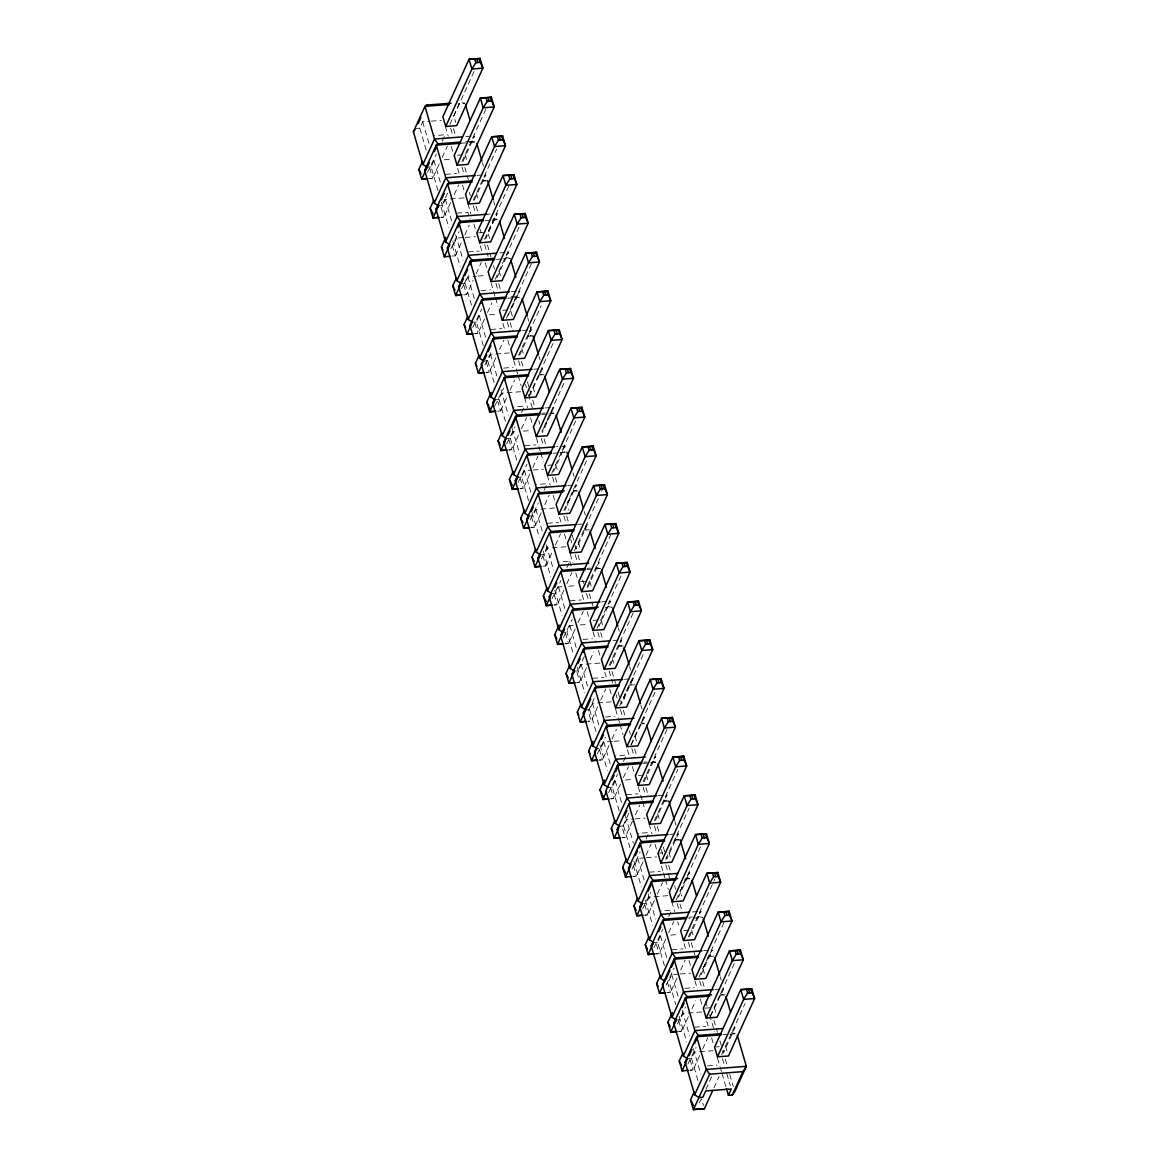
<?xml version="1.0" encoding="UTF-8"?>
<svg xmlns="http://www.w3.org/2000/svg" width="1168" height="1168" viewBox="0 0 1168 1168"><rect width="100%" height="100%" fill="white"/><g stroke="black" fill="none" stroke-linecap="round" stroke-linejoin="round"><path stroke-width="0.75" stroke-dasharray="5 3.75" d="M426.174 150.044L419.765 128.144L422.655 121.793L429.474 121.268M449.884 124.334L459.827 102.507L465.054 103.295L458.075 103.835M427.444 172.411L436.394 154.118M442.263 141.226L445.212 134.773L434.233 135.619M474.033 71.54L453.826 115.851L455.724 122.363M437.985 190.501L431.094 166.907L433.985 160.556L437.387 160.293M439.241 163.885L432.642 178.383L429.503 178.631M442.19 157.432L447.329 146.161M444.774 199.334L441.11 207.378L443.957 217.146L440.832 217.394M445.519 197.713L447.724 192.881M461.915 161.534L486.852 107.018M464.032 197.888L445.3 199.319L442.409 205.67L438.555 205.962M463.024 161.33L474.602 135.955L471.142 141.27L465.901 141.678M450.571 202.648L443.957 217.146L441.11 217.263M454.25 194.589L458.644 184.924M450.863 248.682L459.039 231.644M473.23 200.297L496.677 149.066M474.354 200.108L485.917 174.718L483.333 178.704M461.156 243.032L455.286 255.923L452.147 256.157M464.835 234.972L469.244 225.293M484.559 239.06L497.247 213.481L485.684 238.871M464.484 283.298L468.164 275.239M508.752 186.194L487.801 232.155L489.699 238.666M471.463 305.111L465.068 283.196L467.959 276.86L476.471 276.203M463.769 294.789L466.601 294.686L473.215 280.174M476.15 273.735L481.304 262.45M472.733 327.463L481.683 309.17M495.174 279.386L519.322 226.592M483.275 345.567L476.383 321.974L479.274 315.623L482.676 315.36M496.999 277.634L508.562 252.259L505.116 257.559L510.343 258.362L503.379 258.887M484.545 318.937L477.931 333.449L474.792 333.683M487.479 312.498L491.889 302.833M506.503 318.149L516.446 296.336L519.891 291.022L506.635 318.616M484.837 364.971L491.538 351.159M531.396 263.72L510.445 309.681L512.343 316.192M494.108 382.651L487.713 360.737L490.604 354.386L509.336 352.955M495.86 357.715L489.246 372.212L486.122 372.461M499.539 349.655L503.948 339.976M494.604 406.26L503.598 388.316M518.534 355.364L541.222 305.768M505.437 421.414L499.028 399.5L501.919 393.149L520.651 391.718M519.643 355.16L531.206 329.785L529.206 322.908M506.459 398.084L500.576 410.975L497.437 411.224M510.124 390.024L514.533 380.359M506.708 443.767L514.927 427.079M521.527 412.581L524.476 406.128L513.497 406.975M529.148 395.689L553.296 342.896M516.752 460.177L510.358 438.263L513.248 431.912L516.65 431.664M529.279 396.142L542.536 368.548L539.09 373.862L542.58 374.388M518.504 435.241L511.905 449.738L508.766 449.987M521.454 428.787L526.593 417.516M541.894 431.328L553.866 407.311L542.288 432.7M518.023 482.53L526.987 464.236M563.867 383.294L544.419 425.984L545.836 430.861M528.564 500.619L521.673 477.026L524.563 470.689L531.382 470.164M529.834 474.004L523.22 488.516L520.081 488.75M532.769 467.565L537.908 456.279M530.126 520.037L538.302 502.999M544.186 490.107L547.12 483.669L536.141 484.501M551.792 473.215L575.941 420.422M554.625 508.007L535.893 509.452L533.002 515.789L529.148 516.095M553.617 471.463L565.181 446.074L556.464 446.745M541.164 512.767L534.55 527.279L531.411 527.513M544.828 504.707L549.237 495.042M563.823 510.431L576.51 484.851L564.932 510.226M541.456 558.8L548.887 543.383M586.511 460.834L567.064 503.51L568.962 510.022M551.749 553.15L545.865 566.042L542.74 566.276M555.413 545.091L560.552 533.805M551.997 598.834L560.947 580.54M566.83 567.648L569.765 561.195L558.786 562.042M574.437 550.741L598.585 497.948M601.578 491.392L603.827 486.457M561.939 586.716L558.538 586.978L555.647 593.329L551.792 593.621M563.808 590.307L557.194 604.805L554.055 605.053M566.743 583.854L571.882 572.568M563.326 637.597L572.276 619.303M587.183 586.394L610.66 535.075M573.269 625.479L569.867 625.741L566.976 632.092L573.868 655.686M587.592 587.752L599.155 562.377L595.709 567.692L599.199 568.217M575.123 629.07L568.509 643.568L565.385 643.816M578.058 622.617L583.212 611.346M584.336 656.46L576.992 672.564L579.839 682.346L576.7 682.579M597.082 628.282L622.734 572.203M599.914 663.074L581.182 664.519L578.291 670.855L574.437 671.147M598.907 626.515L610.47 601.14L607.024 606.455L612.266 607.243L605.287 607.783M586.453 667.833L579.839 682.346L576.992 682.448M590.117 659.774L593.797 651.715M594.191 698.449L588.307 711.341L591.169 721.109L588.03 721.342M609.112 665.483L633.304 612.601M596.016 731.533L589.621 709.618L592.512 703.282L611.244 701.837M610.236 665.293L621.799 639.903L618.354 645.218L621.843 645.743M597.768 706.596L591.169 721.109L588.322 721.211M600.717 700.158L605.856 688.872M619.726 705.808L629.669 683.981L633.129 678.666L631.114 671.79M597.286 753.886L605.506 737.212M643.13 654.664L623.683 697.34L625.099 702.231M612.353 741.388L603.827 742.045L600.936 748.381L597.082 748.688M633.129 678.666L621.551 704.056L620.558 700.61M609.097 745.359L602.484 759.872L599.345 760.105M612.032 738.921L616.441 729.241M608.616 792.649L617.565 774.369M623.449 761.463L626.384 755.024L615.405 755.857M631.056 744.571L655.949 690.142M619.157 810.753L612.266 787.159L615.156 780.808L618.558 780.545M620.427 784.137L613.813 798.635L610.674 798.868M623.362 777.684L628.501 766.398M628.895 813.132L622.281 827.63L625.128 837.398L622.004 837.646M643.086 781.786L668.023 727.27M629.99 847.837L623.581 825.922L626.486 819.571L633.29 819.045M644.196 781.582L655.774 756.207L652.328 761.521L655.803 762.047M632.472 821.279L625.128 837.398L622.296 837.5M635.421 814.841L639.816 805.161M632.049 868.919L640.21 851.895M646.094 839.004L649.028 832.55L638.049 833.397M654.416 820.549L675.6 774.238M676.345 772.588L677.849 769.318M644.619 857.823L637.801 858.334L634.91 864.685L631.056 864.977M655.525 820.345L667.089 794.97L663.643 800.284L667.132 800.81M643.072 861.663L636.458 876.161L633.319 876.409M646.006 855.21L651.145 843.938M642.59 908.952L650.795 892.264M665.731 859.312L689.164 808.081M654.387 900.426L647.773 914.938L644.648 915.172M657.321 893.973L662.475 882.701M676.345 899.637L686.288 877.81L689.733 872.496L678.17 897.885M653.905 947.715L662.855 929.421M668.738 916.53L671.673 910.091L660.708 910.923M700.493 846.844L680.302 891.169L681.718 896.046M664.446 965.819L657.555 942.211L660.446 935.875L663.862 935.612M665.716 939.189L659.102 953.701L655.963 953.935M668.651 932.75L673.79 921.464M666.008 985.223L674.184 968.184M688.375 936.838L714.816 879.037M678.579 974.112L671.775 974.638L668.884 980.974L675.776 1004.582M689.5 936.648L701.063 911.259L697.617 916.573L702.844 917.376L688.886 918.442M677.031 977.952L670.432 992.464L667.293 992.698M680.71 969.893L685.12 960.227M698.99 977.163L708.932 955.351L712.392 950.037L700.815 975.411M677.338 1023.986L685.499 1006.962M703.691 967.06L724.642 921.085M688.361 1016.729L681.747 1031.227L678.608 1031.475M692.025 1008.67L695.705 1000.611M687.879 1064.019L696.099 1047.331M710.319 1015.926L735.212 961.498M697.924 1080.429L691.529 1058.515L694.42 1052.164L713.152 1050.733M699.676 1055.492L693.077 1069.99L689.938 1070.238M702.625 1049.039L707.764 1037.753M705.954 1089.321L711.823 1076.429M721.634 1054.704L745.038 1003.546M713.94 1087.802L719.079 1076.531M461.418 288.7L463.754 284.919L459.228 285.269M699.194 1102.782L701.545 1098.986L703.443 1105.497M531.206 329.785L527.761 335.099L531.25 335.625M565.181 446.074L561.735 451.388L565.224 451.914M631.187 745.023L644.444 717.444L640.998 722.758L644.488 723.284M710.451 1016.394L723.707 988.8L720.262 994.114L723.751 994.64M431.182 121.136L441.387 120.362M415.91 128.436L419.765 128.144M465.871 136.627L471.113 136.218M460.688 143.27L467.653 142.73M469.405 142.598L476.383 142.058M457.316 155.227L462.017 154.862M444.205 159.782L452.717 159.125M427.24 167.199L431.094 166.907M445.563 174.382L456.527 173.536M477.201 175.39L482.428 174.981M482.472 181.23L487.698 180.821M456.878 213.145L467.857 212.299L469.755 218.81M486.779 214.284L490.268 214.021M485.07 220.664L490.312 220.256M492.049 220.124L499.028 219.584M478.398 232.87L484.662 232.388M463.448 237.571L456.63 238.097L453.739 244.433L449.884 244.725M465.141 237.44L475.361 236.651M468.207 251.908L479.172 251.076M499.846 252.916L505.072 252.522M496.4 259.427L501.627 259.019M478.165 276.071L486.691 275.414M461.199 283.503L465.068 283.196M481.099 290.555L490.502 289.839M511.175 291.679L516.402 291.285M511.19 296.73L519.935 296.862M507.715 298.19L512.956 297.796M514.694 297.65L521.673 297.125M502.605 310.279L507.306 309.929M489.494 314.834L498.006 314.192M472.529 322.266L476.383 321.974M490.852 329.449L501.831 328.602M522.49 330.456L527.732 330.048M527.761 336.282L533.002 335.888M483.844 361.029L487.713 360.737M503.744 368.095L513.146 367.365M533.82 369.219L539.047 368.811M539.09 375.059L544.317 374.651M495.174 399.792L499.028 399.5M545.135 407.982L550.376 407.574M541.66 413.297L545.164 413.034M541.689 414.494L546.916 414.085M548.668 413.954L555.647 413.414L550.405 412.625M523.468 431.138L531.98 430.481M506.503 438.555L510.358 438.263M524.826 445.738L535.791 444.891M553.019 453.257L558.246 452.848M559.983 452.717L566.962 452.177M547.894 465.346L552.61 464.981M533.09 470.032L543.295 469.244M517.818 477.332L521.673 477.026M567.779 485.508L573.021 485.114M573.065 491.348L578.291 490.954M547.471 523.264L558.435 522.432M577.372 524.417L584.336 523.877M584.38 530.111L589.606 529.717L584.38 528.929L587.825 523.614L576.262 548.989L575.255 545.558M565.954 546.785L547.223 548.215L544.332 554.566L540.463 554.858M586.949 568.363L590.453 568.086M586.978 569.546L600.936 568.48M580.306 581.766L586.57 581.284M568.758 586.205L577.269 585.548M570.115 600.805L581.095 599.958M601.754 601.812L606.995 601.403M593.198 620.412L597.899 620.047M580.087 624.968L588.599 624.311M563.107 632.384L565.692 632.195M583.007 639.451L592.41 638.721M613.083 640.575L618.31 640.181M618.354 646.415L623.581 646.006M592.76 678.331L603.739 677.484M624.398 679.338L629.64 678.944M629.669 685.178L634.91 684.784L629.669 683.981M585.767 709.925L589.621 709.618M605.652 716.977L615.054 716.261M640.998 723.941L644.488 723.678M614.047 741.257L622.559 740.6M643.568 762.193L647.072 761.916M643.597 763.376L648.839 762.981M650.576 762.835L657.555 762.31M638.487 775.479L643.188 775.114M625.376 780.02L633.888 779.377M608.411 787.451L612.266 787.159M626.734 794.634L637.699 793.787M658.372 795.642L663.599 795.233M663.643 801.467L668.87 801.073M634.998 818.914L645.218 818.14M619.726 826.214L623.581 825.922M669.702 834.405L674.929 833.996M674.973 840.245L680.199 839.836M659.57 853.122L662.709 852.888M646.313 857.692L656.533 856.903M649.379 872.16L660.343 871.313M684.55 879.139L691.529 878.599M667.862 895.666L649.131 897.112L646.24 903.448L642.371 903.74M692.347 911.931L697.573 911.536M688.857 917.245L692.361 916.982M683.776 930.531L688.478 930.181M670.666 935.086L679.177 934.429M653.7 942.518L657.555 942.211M672.023 949.686L683.003 948.854M703.662 950.694L708.903 950.299M708.932 956.534L714.174 956.139L708.932 955.351M680.287 973.981L690.507 973.207M684.915 988.332L694.318 987.617M714.991 989.471L720.218 989.062M720.262 995.297L725.489 994.902M704.859 1008.188L711.122 1007.707M701.822 1011.97L683.09 1013.401L680.199 1019.752L676.345 1020.044M694.668 1027.227L705.647 1026.38M722.861 1034.731L728.102 1034.337M729.839 1034.206L735.066 1033.797M716.188 1046.951L719.313 1046.703M687.675 1058.807L691.529 1058.515M707.56 1065.873L716.962 1065.143M429.795 178.485L432.642 178.383L429.78 168.615M452.439 256.026L455.286 255.923L452.425 246.156M475.084 333.552L477.931 333.449L475.084 323.682M486.414 372.315L489.246 372.212L486.399 362.445M497.729 411.078L500.576 410.975L497.729 401.208M509.058 449.855L511.905 449.738L509.044 439.971M520.373 488.618L523.22 488.516L520.373 478.749M531.703 527.381L534.55 527.279L531.688 517.512M543.032 566.144L545.865 566.042L543.018 556.275M554.347 604.907L557.194 604.805L554.333 595.038M565.677 643.67L568.509 643.568L565.662 633.801M599.637 759.974L602.484 759.872L599.637 750.104M610.966 798.737L613.813 798.635L610.952 788.867M633.611 876.263L636.458 876.161L633.596 866.393M644.94 915.04L647.773 914.938L644.926 905.171M654.839 953.847L659.102 953.701L656.255 943.934M667.585 992.566L670.432 992.464L667.57 982.697M678.9 1031.329L681.747 1031.227L678.9 1021.46M690.23 1070.092L693.077 1069.99L690.215 1060.223M471.142 141.27L474.631 141.795M482.472 180.033L485.961 180.558M493.801 218.796L497.276 219.321M573.065 490.151L576.539 490.691M678.462 839.573L674.973 839.047L678.418 833.733L666.855 859.122L665.848 855.677M686.288 877.81L689.777 878.336M735.066 1033.403L731.591 1032.877L735.037 1027.563L723.459 1052.937L722.466 1049.506M482.399 162.688L483.406 166.119M493.728 201.451L494.736 204.896M527.702 317.754L528.71 321.185M539.017 356.517L540.025 359.948M572.992 472.806L573.999 476.252M584.321 511.584L585.314 515.015M618.281 627.873L619.288 631.319M629.61 666.636L630.618 670.082M640.925 705.399L641.933 708.845M674.9 821.703L675.907 825.134M720.189 976.769L721.196 980.2M465.156 154.629L467.054 161.14M476.471 193.392L478.384 199.903M499.116 270.918L500.546 275.809M521.775 348.458L523.673 354.97M533.09 387.221L534.521 392.098M555.734 464.747L557.647 471.259M578.379 542.273L579.81 547.164M589.709 581.051L591.139 585.927M601.038 619.814L602.936 626.325M612.353 658.577L614.251 665.088M634.998 736.103L636.429 740.994M646.327 774.866L648.225 781.377M657.642 813.643L659.555 820.155M668.972 852.406L670.403 857.283M691.617 929.932L693.515 936.444M702.946 968.695L704.844 975.207M714.261 1007.458L716.159 1013.97M725.591 1046.236L727.007 1051.112M453.491 128.67L455.505 135.546M464.82 167.447L468.324 179.478M476.135 206.21L478.15 213.087M487.465 244.973L490.969 257.004M493.48 265.603L494.487 269.034M498.78 283.736L500.795 290.613M510.109 322.499L512.621 331.099M521.424 361.262L523.439 368.139M527.454 381.892L529.469 388.769M529.965 390.492L530.973 393.923M532.754 400.04L535.265 408.625M538.784 420.655L539.777 424.101M544.069 438.803L546.084 445.68M555.399 477.566L557.413 484.443M566.728 516.329L568.728 523.206M572.247 535.236L574.758 543.835M578.043 555.092L580.058 561.969M589.373 593.855L592.891 605.9M600.688 632.633L602.703 639.509M612.017 671.396L615.536 683.426M618.047 692.025L620.047 698.902M623.332 710.159L625.347 717.035M629.362 730.788L630.37 734.219M634.662 748.922L636.166 754.075M645.992 787.685L647.992 794.561M657.307 826.448L659.321 833.324M663.336 847.077L665.337 853.954M668.636 865.225L670.636 872.102M674.651 885.855L675.659 889.286M679.951 903.988L681.966 910.865M691.281 942.751L694.799 954.782M702.596 981.514L704.611 988.391M713.925 1020.277L717.444 1032.322M719.955 1040.907L721.955 1047.784M725.255 1059.055L727.255 1065.917M729.766 1074.516L733.285 1086.547M450.673 128.261L452.629 135.006M461.988 167.024L463.959 173.769M469.375 192.311L470.354 195.684M473.317 205.802L475.288 212.532M480.209 229.395L481.187 232.768M484.632 244.565L488.078 256.361M495.962 283.328L497.933 290.073M507.277 322.091L509.744 330.515M518.607 360.854L520.578 367.599M525.498 384.447L526.476 387.82M528.447 394.565L532.389 408.055M541.251 438.394L543.222 445.125M552.581 477.157L554.552 483.902M563.896 515.92L565.867 522.665M570.787 539.514L571.78 542.886M575.225 554.683L577.196 561.428M582.613 579.97L583.591 583.343M586.54 593.446L588.511 600.191M597.87 632.209L599.841 638.954M609.185 670.987L612.645 682.784M616.091 694.58L617.069 697.953M620.515 709.75L622.486 716.495M631.844 748.513L634.297 756.937M643.159 787.276L645.13 794.021M654.489 826.039L656.942 834.463M661.38 849.632L662.855 854.699M665.804 864.802L667.775 871.547M668.271 873.241L669.746 878.292M677.133 903.579L679.104 910.31M688.448 942.342L690.419 949.088M699.778 981.105L701.749 987.851M705.691 1001.326L707.662 1008.072M709.618 1014.817L714.553 1031.665M722.423 1058.631L724.394 1065.377M726.861 1073.801L730.307 1085.598M445.315 126.188L448.264 136.291M451.213 146.409L452.702 151.46M457.622 168.323L459.097 173.375M462.543 185.172L464.514 191.917M467.959 203.714L470.908 213.832M473.872 223.935L475.843 230.68M480.267 245.849L482.238 252.595M485.187 262.698L487.158 269.443M491.1 282.933L495.042 296.409M495.524 298.103L497.991 306.527M502.912 323.375L504.883 330.121M507.832 340.238L509.306 345.29M513.745 360.459L515.716 367.205M516.212 368.884L517.687 373.95M518.169 375.629L521.132 385.747M524.578 397.543L527.527 407.647M530.476 417.764L531.966 422.816M536.389 437.985L538.36 444.731M538.857 446.424L540.331 451.476M540.828 453.155L543.281 461.594M547.223 475.069L550.172 485.187M553.136 495.29L554.61 500.357M559.53 517.205L561.005 522.271M564.451 534.068L566.422 540.799M570.364 554.289L572.816 562.713M575.78 572.831L577.255 577.883M582.175 594.746L584.146 601.476M587.095 611.594L588.57 616.646M593.008 631.815L595.476 640.239M598.425 650.357L599.899 655.409M604.82 672.272L606.791 679.017M609.74 689.12L611.229 694.186M615.653 709.356L617.624 716.086M618.12 717.78L619.595 722.831M620.091 724.525L623.04 734.628M627.464 749.798L629.435 756.543M632.399 766.661L633.874 771.712M638.297 786.882L640.268 793.627M640.765 795.306L642.239 800.357M642.736 802.051L645.189 810.475M649.131 823.966L652.08 834.069M655.044 844.187L656.518 849.238M661.438 866.101L662.913 871.153M663.409 872.832L664.884 877.898M665.38 879.577L668.33 889.695M671.775 901.492L674.739 911.609M677.688 921.713L678.666 925.085M684.083 943.627L686.054 950.372M689.003 960.476L690.492 965.542M694.916 980.711L697.384 989.135M700.333 999.253L702.304 1005.984M706.728 1021.153L708.699 1027.898M711.662 1038.016L713.137 1043.068M717.561 1058.237L719.532 1064.982M720.028 1066.661L721.503 1071.728M721.999 1073.407L725.927 1086.897M569.765 561.195L571.663 567.706M422.655 121.793L429.065 143.708M433.985 160.556L440.876 184.15M445.3 199.319L451.709 221.234M455.651 234.724L463.024 259.997M467.959 276.86L474.354 298.774M479.274 315.623L486.165 339.216M490.604 354.386L496.999 376.3M500.941 389.776L508.328 415.063M512.256 428.554L519.643 453.826M524.563 470.689L531.469 494.283M535.893 509.452L542.288 531.367M546.23 544.843L553.617 570.13M558.538 586.978L564.947 608.893M569.867 625.741L576.758 649.35M581.182 664.519L587.592 686.419M592.512 703.282L598.907 725.182M603.827 742.045L610.236 763.96M615.156 780.808L622.048 804.402M625.493 816.198L633.377 843.165M637.801 858.334L644.196 880.249M648.138 893.739L655.525 919.012M660.446 935.875L667.337 959.468M671.775 974.638L678.17 996.552M682.112 1010.028L689.5 1035.315M693.442 1048.791L700.815 1074.078M441.431 202.298L448.819 227.585M452.761 241.061L460.134 266.348M532.024 512.431L539.397 537.703M543.339 551.194L550.727 576.466M554.669 589.957L562.042 615.244M577.313 667.483L584.701 692.77M599.958 745.023L607.345 770.296M633.932 861.312L641.305 886.6M645.247 900.075L652.635 925.363M679.221 1016.379L686.609 1041.652M463.754 284.919L466.601 294.686"/><path stroke-width="1.5" d="M449.884 244.725L445.563 241.937L436.014 209.276L438.555 205.962L434.233 203.174L424.699 170.513L427.24 167.199L422.918 164.411L413.37 131.75L424.948 106.376L426.568 105.047L451.067 103.178M418.042 123.764L420.889 117.53M425.152 108.171L426.568 105.047M427.941 178.748L421.663 179.23L418.816 169.462L422.48 161.403M422.918 164.411L434.481 139.036L424.948 106.376L449.359 104.492M424.699 170.513L436.263 145.139L437.898 143.825L460.645 142.073M426.802 167.944L421.663 179.23L426.948 178.602M445.709 126.465L471.901 69.014L475.799 62.692L474.734 59.028L469.04 59.247L442.862 116.698L445.709 126.465L456.688 125.633L482.866 68.167L480.019 58.4L469.04 59.247L471.901 69.014L482.866 68.167L478.836 58.721L474.734 59.028M427.24 167.199L429.371 162.527M434.335 151.606L436.467 146.934M439.256 217.511L432.992 217.993L430.131 208.225L433.81 200.166M434.233 203.174L445.811 177.799L436.263 145.139L460.688 143.27M436.014 209.276L447.592 183.902L449.213 182.588L471.974 180.836M438.861 205.101L432.992 217.993L434.16 217.671M441.402 199.728L444.234 193.494M457.038 165.228L483.216 107.777L487.114 101.455L486.049 97.805L480.369 98.01L454.177 155.461L457.038 165.228L468.003 164.396L494.195 106.93L491.334 97.163L480.369 98.01L483.216 107.777L494.195 106.93L490.166 97.484L486.049 97.805M450.585 256.274L444.307 256.756L441.46 246.988L445.869 237.323M445.563 241.937L457.126 216.562L447.592 183.902L472.003 182.033M463.331 278.816L461.199 283.503L456.878 280.714L447.344 248.054L458.907 222.665L460.542 221.351L483.289 219.599M449.446 245.484L444.307 256.756L445.49 256.449M457.695 227.585L460.542 221.351L457.126 216.562L486.779 214.284M468.353 203.991L494.546 146.54L498.444 140.233L497.378 136.568L491.684 136.773L465.506 194.224L468.353 203.991L479.333 203.159L505.51 145.693L502.663 135.926L491.684 136.773L494.546 146.54L505.51 145.693L501.495 136.247L497.378 136.568M461.9 295.051L455.637 295.519L452.775 285.751L456.454 277.692M456.878 280.714L468.456 255.325L458.907 222.665L483.333 220.796M483.844 361.029L479.537 358.24L469.989 325.58L472.529 322.266L468.207 319.477L458.674 286.817L470.237 261.428L471.857 260.114L494.619 258.376M460.776 284.247L455.637 295.519L460.922 294.891M479.683 242.769L505.861 185.303L509.774 178.996L508.693 175.331L503.014 175.536L476.821 233.001L479.683 242.769L490.648 241.922L516.84 184.471L513.978 174.704L503.014 175.536L505.861 185.303L516.84 184.471L512.81 175.01L508.693 175.331M464.762 275.706L467.594 269.472M469.726 264.786L471.857 260.114L468.456 255.325L496.356 253.193M473.23 333.814L466.952 334.296L464.105 324.529L467.784 316.47M468.207 319.477L479.771 294.088L470.237 261.428L494.648 259.559M469.989 325.58L481.552 300.191L483.187 298.877L505.934 297.139M471.361 324.616L466.952 334.296L472.237 333.654M481.055 303.563L483.187 298.877L479.771 294.088L509.423 291.825M490.998 281.532L517.19 224.066L521.089 217.759L520.023 214.094L514.329 214.299L488.151 271.764L490.998 281.532L501.977 280.685L528.155 223.234L525.308 213.467L514.329 214.299L517.19 224.066L528.155 223.234L524.14 213.773L520.023 214.094M484.545 372.577L478.281 373.059L475.434 363.292L479.099 355.233M479.537 358.24L491.1 332.851L481.552 300.191L505.978 298.322M495.174 399.792L490.852 397.003L481.318 364.343L492.881 338.968L494.502 337.64L517.263 335.902M481.961 365L478.281 373.059L483.567 372.417M502.328 320.295L528.505 262.829L532.418 256.522L531.338 252.857L525.658 253.062L499.466 310.527L502.328 320.295L513.292 319.448L539.485 261.997L536.623 252.23L525.658 253.062L528.505 262.829L539.485 261.997L535.455 252.551L531.338 252.857M484.559 359.467L486.691 354.795M488.107 351.67L490.954 345.436M493.086 340.764L494.502 337.64L491.1 332.851L520.753 330.588M495.874 411.34L489.611 411.822L486.749 402.055L491.159 392.39M490.852 397.003L502.415 371.628L492.881 338.968L517.293 337.085M529.148 516.095L524.826 513.307L515.278 480.647L517.818 477.332L513.497 474.529L503.963 441.869L506.503 438.555L502.182 435.766L492.633 403.106L504.211 377.731L505.832 376.417L528.593 374.665M494.75 400.536L489.611 411.822L494.896 411.194M504.415 379.527L505.832 376.417L502.415 371.628L532.068 369.351M513.643 359.058L539.835 301.607L543.733 295.285L542.667 291.62L536.988 291.839L510.796 349.29L513.643 359.058L524.622 358.226L550.8 300.76L547.953 290.993L536.988 291.839L539.835 301.607L550.8 300.76L546.785 291.314L542.667 291.62M507.204 450.103L500.926 450.585L498.079 440.818L501.744 432.759M502.182 435.766L513.745 410.391L504.211 377.731L528.622 375.862M503.963 441.869L515.526 416.494L517.147 415.18L539.908 413.428M505.335 440.92L500.926 450.585L502.094 450.264M507.919 435.445L510.051 430.758M511.467 427.649L517.147 415.18L513.745 410.391L543.397 408.114M524.972 397.821L551.165 340.37L555.063 334.048L553.997 330.398L548.303 330.602L522.125 388.053L524.972 397.821L535.951 396.989L562.129 339.523L559.282 329.756L548.303 330.602L551.165 340.37L562.129 339.523L558.1 330.077L553.997 330.398M518.519 488.866L512.256 489.348L509.394 479.581L513.073 471.522M513.497 474.529L525.074 449.154L515.526 416.494L539.952 414.625M515.278 480.647L526.856 455.257L528.476 453.943L551.238 452.191M518.125 476.456L512.256 489.348L516.168 488.823M536.302 436.584L562.48 379.133L566.378 372.826L565.312 369.161L559.633 369.365L533.44 426.816L536.302 436.584L547.266 435.752L573.459 378.286L570.597 368.519L559.633 369.365L562.48 379.133L573.459 378.286L569.429 368.84L565.312 369.161M529.849 527.644L523.571 528.111L520.724 518.344L524.388 510.285M524.826 513.307L536.389 487.917L526.856 455.257L551.267 453.388M551.792 593.621L547.471 590.833L537.937 558.173L540.463 554.858L536.141 552.07L526.607 519.41L538.171 494.02L539.806 492.706L564.305 490.823M528.71 516.84L523.571 528.111L528.856 527.483M531.279 511.409L533.411 506.737M547.617 475.361L573.809 417.896L577.707 411.589L576.642 407.924L570.948 408.128L544.77 465.594L547.617 475.361L558.596 474.515L584.774 417.064L581.927 407.296L570.948 408.128L573.809 417.896L584.774 417.064L580.759 407.603L576.642 407.924M541.164 566.407L534.9 566.889L532.039 557.121L535.718 549.062M536.141 552.07L547.719 526.68L538.171 494.02L562.596 492.151M537.937 558.173L549.5 532.783L551.121 531.469L573.882 529.732M540.039 555.603L534.9 566.889L540.185 566.246M558.946 514.124L585.124 456.659L589.037 450.352L587.957 446.687L582.277 446.891L556.085 504.357L558.946 514.124L569.911 513.278L596.103 455.827L593.242 446.059L582.277 446.891L585.124 456.659L596.103 455.827L592.074 446.366L587.957 446.687M552.493 605.17L546.215 605.652L543.368 595.884L547.047 587.825M547.471 590.833L559.034 565.458L549.5 532.783L573.911 530.914M564.538 629.275L563.107 632.384L558.8 629.596L549.252 596.936L560.815 571.561L562.45 570.232L585.197 568.495M550.624 595.972L546.215 605.652L551.5 605.009M554.639 587.387L556.771 582.715M570.261 552.887L596.454 495.436L600.352 489.115L599.286 485.45L593.592 485.654L567.414 543.12L570.261 552.887L581.241 552.041L607.418 494.59L604.571 484.822L593.592 485.654L596.454 495.436L607.418 494.59L603.403 485.143L599.286 485.45M563.808 643.933L557.545 644.415L554.698 634.647L559.092 624.982M558.8 629.596L570.364 604.221L560.815 571.561L585.241 569.677M608.411 787.451L604.09 784.662L594.541 752.002L597.082 748.688L592.76 745.899L583.226 713.239L585.767 709.925L581.445 707.122L571.897 674.462L574.437 671.147L570.115 668.359L560.582 635.699L572.145 610.324L573.765 609.01L598.279 607.126M562.684 633.129L557.545 644.415L558.713 644.094M572.349 612.12L573.765 609.01L570.364 604.221L600.016 601.943M581.591 591.65L607.769 534.199L611.682 527.878L610.601 524.213L604.922 524.432L578.729 581.883L581.591 591.65L592.556 590.818L618.748 533.353L615.886 523.585L604.922 524.432L607.769 534.199L618.748 533.353L614.718 523.906L610.601 524.213M575.138 682.696L568.874 683.178L566.013 673.41L569.692 665.351M570.115 668.359L581.679 642.984L572.145 610.324L596.556 608.455M571.897 674.462L583.474 649.087L585.095 647.773L607.856 646.021M574.014 671.892L568.874 683.178L572.787 682.652M577.985 663.366L580.116 658.679M582.963 652.445L585.095 647.773L581.679 642.984L609.594 640.838M592.906 630.413L619.098 572.962L622.997 566.641L621.931 562.991L616.251 563.195L590.059 620.646L592.906 630.413L603.885 629.581L630.063 572.116L627.216 562.348L616.251 563.195L619.098 572.962L630.063 572.116L626.048 562.669L621.931 562.991M586.467 721.459L580.189 721.941L577.342 712.173L581.007 704.114M581.445 707.122L593.008 681.747L583.474 649.087L607.886 647.218M583.226 713.239L594.789 687.85L596.41 686.536L619.171 684.784M586.073 709.049L580.189 721.941L585.475 721.313M586.467 708.363L590.731 699.004M594.278 691.208L596.41 686.536L593.008 681.747L622.661 679.469M604.236 669.176L630.428 611.725L634.326 605.418L633.26 601.754L627.566 601.958L601.389 659.409L604.236 669.176L615.215 668.344L641.393 610.879L638.546 601.111L627.566 601.958L630.428 611.725L641.393 610.879L637.363 601.432L633.26 601.754M597.782 760.237L591.519 760.704L588.657 750.936L593.067 741.271M592.76 745.899L604.338 720.51L594.789 687.85L619.215 685.981M594.541 752.002L606.119 726.613L607.74 725.299L630.501 723.561M595.184 752.659L591.519 760.704L596.804 760.076M615.565 707.954L641.743 650.488L645.641 644.181L644.575 640.517L638.896 640.721L612.704 698.187L615.565 707.954L626.53 707.107L652.722 649.656L649.861 639.889L638.896 640.721L641.743 650.488L652.722 649.656L648.693 640.195L644.575 640.517M601.345 739.329L603.476 734.657M606.323 728.423L607.74 725.299L604.338 720.51L633.976 718.232M609.112 799L602.834 799.481L599.987 789.714L604.396 780.034M604.09 784.662L615.653 759.273L606.119 726.613L630.53 724.744M606.513 791.422L602.834 799.481L608.119 798.839M611.959 779.655L614.091 774.983M615.507 771.858L619.069 764.062L615.653 759.273L645.305 757.01M626.88 746.717L653.073 689.251L656.971 682.944L655.905 679.28L650.211 679.484L624.033 736.95L626.88 746.717L637.859 745.87L664.037 688.419L661.19 678.652L650.211 679.484L653.073 689.251L664.037 688.419L660.022 678.958L655.905 679.28M620.427 837.763L614.164 838.244L611.302 828.477L614.981 820.418M631.056 864.977L626.734 862.188L617.2 829.528L619.726 826.214L615.405 823.425L626.982 798.051L617.434 765.39L619.069 764.062L641.816 762.324M617.2 829.528L628.764 804.153L630.384 802.825L653.146 801.087M618.573 828.565L614.164 838.244L615.332 837.923M638.21 785.48L664.388 728.029L668.3 721.707L667.22 718.043L661.541 718.262L635.348 775.713L638.21 785.48L649.174 784.633L675.367 727.182L672.505 717.415L661.541 718.262L664.388 728.029L675.367 727.182L671.337 717.736L667.22 718.043M624.705 815.308L626.836 810.621M631.757 876.526L625.479 877.007L622.632 867.24L626.311 859.181M626.734 862.188L638.297 836.814L628.764 804.153L653.175 802.27M642.371 903.74L638.064 900.951L628.515 868.291L640.079 842.916L641.714 841.602L664.461 839.85M629.888 867.342L625.479 877.007L626.661 876.686M635.319 855.633L637.451 850.946M638.867 847.837L641.714 841.602L638.297 836.814L667.95 834.536M649.525 824.243L675.717 766.792L679.615 760.47L678.55 756.806L672.856 757.025L646.678 814.476L649.525 824.243L660.504 823.411L686.682 765.945L683.835 756.178L672.856 757.025L675.717 766.792L686.682 765.945L682.667 756.499L678.55 756.806M643.072 915.289L636.808 915.77L633.961 906.003L637.626 897.944M638.064 900.951L649.627 875.577L640.079 842.916L664.504 841.048M665.03 981.281L660.708 978.492L651.16 945.832L653.7 942.518L649.379 939.729L639.845 907.054L651.408 881.679L653.029 880.365L677.542 878.482M641.947 904.485L636.808 915.77L642.093 915.143M648.065 891.272L650.897 885.037M660.854 863.006L687.032 805.555L690.945 799.233L689.865 795.583L684.185 795.788L657.993 853.239L660.854 863.006L671.819 862.174L698.011 804.708L695.15 794.941L684.185 795.788L687.032 805.555L698.011 804.708L693.982 795.262L689.865 795.583M654.401 954.052L648.138 954.533L645.276 944.766L648.955 936.707M649.379 939.729L660.942 914.34L651.408 881.679L675.819 879.811M651.16 945.832L662.723 920.442L664.358 919.128L687.105 917.391M653.277 943.262L648.138 954.533L653.423 953.906M672.169 901.784L698.362 844.318L702.26 838.011L701.194 834.346L695.515 834.551L669.322 892.016L672.169 901.784L683.149 900.937L709.326 843.471L706.479 833.704L695.515 834.551L698.362 844.318L709.326 843.471L705.311 834.025L701.194 834.346M658.679 931.597L660.811 926.925M662.227 923.8L664.358 919.128L660.942 914.34L688.857 912.208M665.731 992.829L659.453 993.296L656.606 983.529L660.27 975.484M660.708 978.492L672.272 953.103L662.723 920.442L685.412 918.705M676.345 1020.044L672.023 1017.255L662.49 984.595L674.053 959.205L675.673 957.891L698.435 956.154M663.132 985.252L659.453 993.296L664.738 992.669M665.731 979.718L669.994 970.36M671.41 967.25L675.673 957.891L672.272 953.103L701.924 950.84M683.499 940.547L709.677 883.081L713.59 876.774L712.524 873.109L706.83 873.314L680.652 930.779L683.499 940.547L694.464 939.7L720.656 882.249L717.809 872.481L706.83 873.314L709.677 883.081L720.656 882.249L716.626 872.788L712.524 873.109M677.046 1031.592L670.782 1032.074L667.921 1022.307L672.33 1012.627M672.023 1017.255L683.587 991.866L674.053 959.205L698.479 957.337M737.315 1035.388L746.352 1066.326L734.789 1091.715L732.248 1095.029L728.394 1095.321L731.285 1088.97L705.749 1090.927L702.844 1097.278L698.99 1097.57L694.668 1094.781L685.134 1062.121L687.675 1058.807L683.353 1056.018L673.805 1023.358L685.382 997.983L687.003 996.654L711.516 994.786M670.782 1032.074L675.922 1020.788M694.829 979.31L721.006 921.844L724.905 915.537L723.839 911.872L718.159 912.077L691.967 969.542L694.829 979.31L705.793 978.463L731.986 921.012L729.124 911.244L718.159 912.077L721.006 921.844L731.986 921.012L727.956 911.551L723.839 911.872M682.024 1007.575L684.156 1002.889M685.587 999.779L687.003 996.654L683.587 991.866L713.239 989.603M688.375 1070.355L682.097 1070.837L679.25 1061.07L682.915 1053.01M683.353 1056.018L694.916 1030.643L685.382 997.983L709.794 996.1M685.134 1062.121L696.697 1036.746L698.333 1035.432L721.079 1033.68M686.507 1061.157L682.097 1070.837L683.265 1070.516M689.091 1055.697L691.938 1049.448M694.77 1043.214L698.333 1035.432L694.916 1030.643L722.817 1028.497M706.144 1018.073L732.336 960.622L736.234 954.3L735.168 950.635L729.474 950.854L703.297 1008.305L706.144 1018.073L717.123 1017.226L743.301 959.775L740.454 950.007L729.474 950.854L732.336 960.622L743.301 959.775L739.286 950.329L735.168 950.635M694.245 1091.773L690.565 1099.833L693.427 1109.6L704.392 1108.753L712.48 1091.029M694.668 1094.781L706.246 1069.406L696.697 1036.746L721.123 1034.863M732.248 1095.029L742.906 1071.64L746.352 1066.326L706.246 1069.406L709.648 1074.195L693.427 1109.6L698.712 1108.972M717.473 1056.836L743.651 999.385L747.564 993.063L746.483 989.398L740.804 989.617L714.612 1047.068L717.473 1056.836L728.438 1056.003L754.63 998.538L751.769 988.77L740.804 989.617L743.651 999.385L754.63 998.538L750.601 989.092L746.483 989.398M413.37 131.75L415.063 129.546M447.344 248.054L449.038 245.835M458.674 286.817L460.353 284.598M481.318 364.343L483.012 362.138M492.633 403.106L494.327 400.901M526.607 519.41L528.301 517.19M549.252 596.936L550.946 594.731M560.582 635.699L562.275 633.494M628.515 868.291L630.209 866.087M639.845 907.054L641.539 904.85M662.49 984.595L664.183 982.376M673.805 1023.358L675.498 1021.153M478.836 58.721L480.019 58.4M490.166 97.484L491.334 97.163M501.495 136.247L502.663 135.926M512.81 175.01L513.978 174.704M524.14 213.773L525.308 213.467M535.455 252.551L536.623 252.23M546.785 291.314L547.953 290.993M558.1 330.077L559.282 329.756M569.429 368.84L570.597 368.519M580.759 407.603L581.927 407.296M592.074 446.366L593.242 446.059M603.403 485.143L604.571 484.822M614.718 523.906L615.886 523.585M626.048 562.669L627.216 562.348M637.363 601.432L638.546 601.111M648.693 640.195L649.861 639.889M660.022 678.958L661.19 678.652M671.337 717.736L672.505 717.415M682.667 756.499L683.835 756.178M693.982 795.262L695.15 794.941M705.311 834.025L706.479 833.704M716.626 872.788L717.809 872.481M727.956 911.551L729.124 911.244M739.286 950.329L740.454 950.007M750.601 989.092L751.769 988.77M475.799 62.692L479.917 62.386M487.114 101.455L491.232 101.149M462.382 136.89L434.481 139.036L437.898 143.825M498.444 140.233L502.561 139.912M475.449 175.521L445.811 177.799L449.213 182.588M509.774 178.996L513.876 178.675M435.533 217.569L438.277 217.365M521.089 217.759L525.206 217.438M532.418 256.522L536.535 256.201M543.733 295.285L547.85 294.978M555.063 334.048L559.18 333.741M566.378 372.826L570.495 372.504M577.707 411.589L581.825 411.267M503.466 450.162L506.211 449.957M554.712 446.877L525.074 449.154L528.476 453.943M589.037 450.352L593.14 450.03M566.042 485.64L536.389 487.917L539.806 492.706M600.352 489.115L604.469 488.793M575.62 524.549L547.719 526.68L551.121 531.469M611.682 527.878L615.799 527.571M588.687 563.18L559.034 565.458L562.45 570.232M622.997 566.641L627.114 566.334M634.326 605.418L638.443 605.097M560.085 643.991L562.83 643.787M645.641 644.181L649.758 643.86M656.971 682.944L661.088 682.623M668.3 721.707L672.403 721.401M679.615 760.47L683.733 760.164M641.86 763.507L617.434 765.39L605.871 790.765L615.405 823.425M656.635 795.773L626.982 798.051L630.384 802.825M690.945 799.233L695.062 798.927M616.704 837.821L619.449 837.602M702.26 838.011L706.377 837.69M677.528 873.43L649.627 875.577L653.029 880.365M713.59 876.774L717.707 876.453M724.905 915.537L729.022 915.216M736.234 954.3L740.351 953.993M747.564 993.063L751.666 992.756M671.95 1031.753L676.068 1031.432M709.648 1074.195L742.906 1071.64M700.128 1108.914L704.392 1108.753M418.816 169.462L421.02 173.798M430.131 208.225L433.094 214.007M441.46 246.988L442.935 249.879M452.775 285.751L454.994 290.102M464.105 324.529L465.579 327.42M475.434 363.292L476.909 366.183M486.749 402.055L488.969 406.391M498.079 440.818L500.284 445.154M509.394 479.581L512.358 485.377M520.724 518.344L522.943 522.695M532.039 557.121L534.258 561.458M543.368 595.884L546.317 601.666M554.698 634.647L556.902 638.984M566.013 673.41L568.232 677.747M577.342 712.173L578.817 715.064M588.657 750.936L590.132 753.842M599.987 789.714L602.206 794.05M611.302 828.477L612.791 831.368M622.632 867.24L625.581 873.022M633.961 906.003L636.166 910.339M645.276 944.766L647.495 949.117M656.606 983.529L658.08 986.434M667.921 1022.307L670.14 1026.643M679.25 1061.07L681.47 1065.406M691.31 1101.278L693.529 1105.614M476.792 58.882L477.858 62.532M488.107 97.645L489.173 101.309M499.437 136.408L500.503 140.072M510.752 175.171L511.832 178.835M522.081 213.934L523.147 217.598M533.396 252.697L534.477 256.361M544.726 291.474L545.792 295.124M556.056 330.237L557.121 333.902M567.371 369L568.436 372.665M578.7 407.763L579.766 411.428M590.015 446.526L591.096 450.191M601.345 485.289L602.411 488.954M612.66 524.067L613.74 527.717M623.989 562.83L625.055 566.495M635.304 601.593L636.385 605.258M646.634 640.356L647.7 644.021M657.964 679.119L659.029 682.784M669.279 717.882L670.344 721.547M680.608 756.66L681.674 760.31M691.923 795.423L693.004 799.087M703.253 834.186L704.319 837.85M714.568 872.949L715.648 876.613M725.897 911.712L726.963 915.376M737.227 950.475L738.293 954.139M748.542 989.252L749.608 992.917M465.565 105.018L470.076 120.479M476.88 143.781L481.902 160.965M487.698 180.821L493.232 199.728M499.524 221.307L504.547 238.506M510.854 260.07L515.876 277.269M522.169 298.847L527.191 316.032M533.002 335.888L538.521 354.795M544.828 376.373L549.34 391.849M556.143 415.136L561.166 432.321M566.962 452.177L571.984 469.375M578.788 492.662L583.314 508.138M590.117 531.44L595.14 548.624M601.432 570.203L606.455 587.387M612.762 608.966L617.784 626.15M624.092 647.729L629.099 664.913M635.407 686.492L640.429 703.691M646.736 725.255L651.248 740.731M658.051 764.033L663.074 781.217M668.87 801.073L674.403 819.98M680.199 839.836L685.718 858.743M692.025 880.322L696.537 895.798M703.355 919.085L708.363 936.283M714.67 957.848L719.692 975.046M726 996.625L730.511 1012.087M726.423 1088.576L728.394 1095.321M489.699 407.836L490.779 411.501M602.936 795.496L604.002 799.16"/></g></svg>
